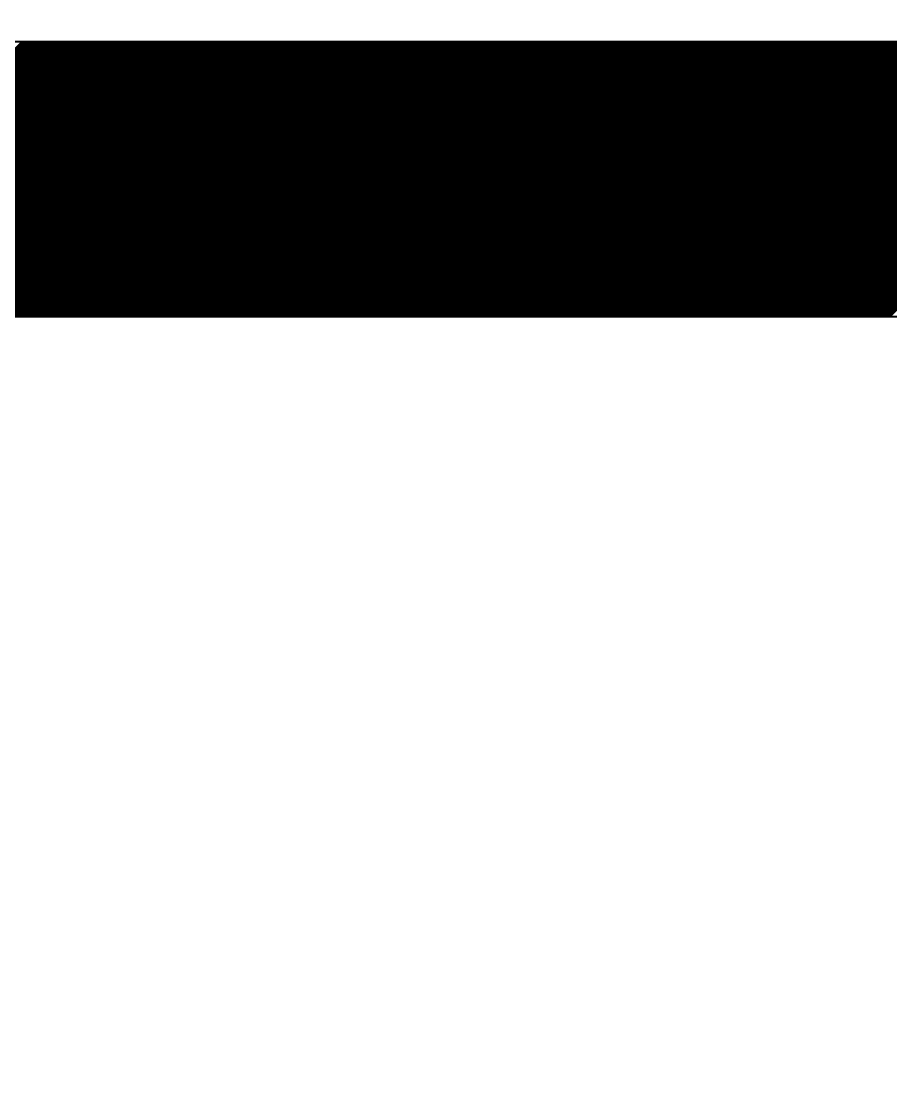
# Model space of a CAD drawing. Extents: x -1237597 to -1121401, y 701438 to 763997.
# Drawn here: x -1141448.2 to -1141337.6, y 726051.6 to 726187.4 of the extents above; entities that cross this region are included whole.
import ezdxf

# ---------------------------------------------------------------- set-up
doc = ezdxf.new("R2010")
doc.units = 0
doc.header["$LTSCALE"] = 300
doc.header["$MEASUREMENT"] = 0
doc.header["$PDMODE"] = 2
doc.layers.get('0').update_dxf_attribs({"linetype": 'CONTINUOUS'})
doc.layers.get('DEFPOINTS').update_dxf_attribs({"linetype": 'CONTINUOUS'})
doc.layers.add('3', color=3, linetype='CONTINUOUS')
doc.styles.get("Standard").update_dxf_attribs({"font": 'simsun.ttf', "height": 200})
doc.dimstyles.get("Standard").update_dxf_attribs({"dimtxt": 2.5, "dimasz": 2.5, "dimexe": 1.25, "dimexo": 0.625, "dimtad": 1, "dimdec": 0, "dimtxsty": 'STANDARD', "dimblk1": 'ARCHTICK', "dimblk2": 'ARCHTICK', "dimsah": 1, "dimcen": 2.5, "dimazin": 3, "dimtfac": 1, "dimtdec": 0, "dimtmove": 0, "dimatfit": 3, "dimtolj": 1, "dimtzin": 0})

# ---------------------------------------------------------------- blocks, each defined once
blk = doc.blocks.new('_ARCHTICK')
at = {"color": 0, "linetype": 'BYBLOCK', "const_width": 0.15}
blk.add_lwpolyline([(-0.5, -0.5), (0.5, 0.5)], dxfattribs=at)
blk = doc.blocks.new('*D4')
at = {"color": 0, "linetype": 'BYBLOCK'}
blk.add_line((-1096262.77, 749666.95), (-1092564.98, 756263.84), dxfattribs=at)
at = {"layer": 'DEFPOINTS', "color": 0, "linetype": 'BYBLOCK'}
for p in [(-1092564.98, 756263.84), (-1101386.77, 740525.68)]:
    blk.add_point(p, dxfattribs=at)
at = {"color": 0, "linetype": 'BYBLOCK', "xscale": 2.5, "yscale": 2.5, "zscale": 2.5, "rotation": 60.72785730444207}
blk.add_blockref('_ARCHTICK', (-1092564.98, 756263.84), dxfattribs=at)
at = {"color": 0, "linetype": 'BYBLOCK', "insert": (-1096499.68, 749244.3), "char_height": 200, "attachment_point": 5, "rotation": 60.7279}
blk.add_mtext('\\A1;R18,042', dxfattribs=at)

msp = doc.modelspace()

# ---------------------------------------------------------------- linework, layer by layer
at = {"layer": '3', "color": 3}
for p, q in [((-1144568.68, 726184.83), (-1141259.97, 726184.83)), ((-1141483.16, 726149.77), (-1141448.1, 726184.83)), ((-1141482.98, 726149.77), (-1141447.92, 726184.83)), ((-1141482.8, 726149.77), (-1141447.74, 726184.83)), ((-1141482.63, 726149.77), (-1141447.56, 726184.83)), ((-1141482.45, 726149.77), (-1141447.39, 726184.83)), ((-1141482.27, 726149.77), (-1141447.21, 726184.83)), ((-1141482.1, 726149.77), (-1141447.03, 726184.83)), ((-1141481.92, 726149.77), (-1141446.86, 726184.83)), ((-1141481.74, 726149.77), (-1141446.68, 726184.83)), ((-1141481.57, 726149.77), (-1141446.5, 726184.83)), ((-1141481.39, 726149.77), (-1141446.33, 726184.83)), ((-1141481.21, 726149.77), (-1141446.15, 726184.83)), ((-1141481.04, 726149.77), (-1141445.97, 726184.83)), ((-1141480.86, 726149.77), (-1141445.8, 726184.83)), ((-1141480.68, 726149.77), (-1141445.62, 726184.83)), ((-1141480.51, 726149.77), (-1141445.44, 726184.83)), ((-1141480.33, 726149.77), (-1141445.27, 726184.83)), ((-1141480.15, 726149.77), (-1141445.09, 726184.83)), ((-1141479.98, 726149.77), (-1141444.91, 726184.83)), ((-1141479.8, 726149.77), (-1141444.74, 726184.83)), ((-1141479.62, 726149.77), (-1141444.56, 726184.83)), ((-1141479.44, 726149.77), (-1141444.38, 726184.83)), ((-1141479.27, 726149.77), (-1141444.21, 726184.83)), ((-1141479.09, 726149.77), (-1141444.03, 726184.83)), ((-1141478.91, 726149.77), (-1141443.85, 726184.83)), ((-1141478.74, 726149.77), (-1141443.68, 726184.83)), ((-1141478.56, 726149.77), (-1141443.5, 726184.83)), ((-1141478.38, 726149.77), (-1141443.32, 726184.83)), ((-1141478.21, 726149.77), (-1141443.15, 726184.83)), ((-1141478.03, 726149.77), (-1141442.97, 726184.83)), ((-1141477.85, 726149.77), (-1141442.79, 726184.83)), ((-1141477.68, 726149.77), (-1141442.62, 726184.83)), ((-1141477.5, 726149.77), (-1141442.44, 726184.83)), ((-1141477.32, 726149.77), (-1141442.26, 726184.83)), ((-1141477.15, 726149.77), (-1141442.08, 726184.83)), ((-1141476.97, 726149.77), (-1141441.91, 726184.83)), ((-1141476.79, 726149.77), (-1141441.73, 726184.83)), ((-1141476.62, 726149.77), (-1141441.55, 726184.83)), ((-1141476.44, 726149.77), (-1141441.38, 726184.83)), ((-1141476.26, 726149.77), (-1141441.2, 726184.83)), ((-1141476.09, 726149.77), (-1141441.02, 726184.83)), ((-1141475.91, 726149.77), (-1141440.85, 726184.83)), ((-1141475.73, 726149.77), (-1141440.67, 726184.83)), ((-1141475.56, 726149.77), (-1141440.49, 726184.83)), ((-1141475.38, 726149.77), (-1141440.32, 726184.83)), ((-1141475.2, 726149.77), (-1141440.14, 726184.83)), ((-1141475.03, 726149.77), (-1141439.96, 726184.83)), ((-1141474.85, 726149.77), (-1141439.79, 726184.83)), ((-1141474.67, 726149.77), (-1141439.61, 726184.83)), ((-1141474.49, 726149.77), (-1141439.43, 726184.83)), ((-1141474.32, 726149.77), (-1141439.26, 726184.83)), ((-1141474.14, 726149.77), (-1141439.08, 726184.83)), ((-1141473.96, 726149.77), (-1141438.9, 726184.83)), ((-1141473.79, 726149.77), (-1141438.73, 726184.83)), ((-1141473.61, 726149.77), (-1141438.55, 726184.83)), ((-1141473.43, 726149.77), (-1141438.37, 726184.83)), ((-1141473.26, 726149.77), (-1141438.2, 726184.83)), ((-1141473.08, 726149.77), (-1141438.02, 726184.83)), ((-1141472.9, 726149.77), (-1141437.84, 726184.83)), ((-1141472.73, 726149.77), (-1141437.67, 726184.83)), ((-1141472.55, 726149.77), (-1141437.49, 726184.83)), ((-1141472.37, 726149.77), (-1141437.31, 726184.83)), ((-1141472.2, 726149.77), (-1141437.14, 726184.83)), ((-1141472.02, 726149.77), (-1141436.96, 726184.83)), ((-1141471.84, 726149.77), (-1141436.78, 726184.83)), ((-1141471.67, 726149.77), (-1141436.6, 726184.83)), ((-1141471.49, 726149.77), (-1141436.43, 726184.83)), ((-1141471.31, 726149.77), (-1141436.25, 726184.83)), ((-1141471.14, 726149.77), (-1141436.07, 726184.83)), ((-1141470.96, 726149.77), (-1141435.9, 726184.83)), ((-1141470.78, 726149.77), (-1141435.72, 726184.83)), ((-1141470.61, 726149.77), (-1141435.54, 726184.83)), ((-1141470.43, 726149.77), (-1141435.37, 726184.83)), ((-1141470.25, 726149.77), (-1141435.19, 726184.83)), ((-1141470.08, 726149.77), (-1141435.01, 726184.83)), ((-1141469.9, 726149.77), (-1141434.84, 726184.83)), ((-1141469.72, 726149.77), (-1141434.66, 726184.83)), ((-1141469.55, 726149.77), (-1141434.48, 726184.83)), ((-1141469.37, 726149.77), (-1141434.31, 726184.83)), ((-1141469.19, 726149.77), (-1141434.13, 726184.83)), ((-1141469.01, 726149.77), (-1141433.95, 726184.83)), ((-1141468.84, 726149.77), (-1141433.78, 726184.83)), ((-1141468.66, 726149.77), (-1141433.6, 726184.83)), ((-1141468.48, 726149.77), (-1141433.42, 726184.83)), ((-1141468.31, 726149.77), (-1141433.25, 726184.83)), ((-1141468.13, 726149.77), (-1141433.07, 726184.83)), ((-1141467.95, 726149.77), (-1141432.89, 726184.83)), ((-1141467.78, 726149.77), (-1141432.72, 726184.83)), ((-1141467.6, 726149.77), (-1141432.54, 726184.83)), ((-1141467.42, 726149.77), (-1141432.36, 726184.83)), ((-1141467.25, 726149.77), (-1141432.19, 726184.83)), ((-1141467.07, 726149.77), (-1141432.01, 726184.83)), ((-1141466.89, 726149.77), (-1141431.83, 726184.83)), ((-1141466.72, 726149.77), (-1141431.65, 726184.83)), ((-1141466.54, 726149.77), (-1141431.48, 726184.83)), ((-1141466.36, 726149.77), (-1141431.3, 726184.83)), ((-1141466.19, 726149.77), (-1141431.12, 726184.83)), ((-1141466.01, 726149.77), (-1141430.95, 726184.83)), ((-1141465.83, 726149.77), (-1141430.77, 726184.83)), ((-1141465.66, 726149.77), (-1141430.59, 726184.83)), ((-1141465.48, 726149.77), (-1141430.42, 726184.83)), ((-1141465.3, 726149.77), (-1141430.24, 726184.83)), ((-1141465.13, 726149.77), (-1141430.06, 726184.83)), ((-1141464.95, 726149.77), (-1141429.89, 726184.83)), ((-1141464.77, 726149.77), (-1141429.71, 726184.83)), ((-1141464.6, 726149.77), (-1141429.53, 726184.83)), ((-1141464.42, 726149.77), (-1141429.36, 726184.83)), ((-1141464.24, 726149.77), (-1141429.18, 726184.83)), ((-1141464.07, 726149.77), (-1141429, 726184.83)), ((-1141463.89, 726149.77), (-1141428.83, 726184.83)), ((-1141463.71, 726149.77), (-1141428.65, 726184.83)), ((-1141463.53, 726149.77), (-1141428.47, 726184.83)), ((-1141463.36, 726149.77), (-1141428.3, 726184.83)), ((-1141463.18, 726149.77), (-1141428.12, 726184.83)), ((-1141463, 726149.77), (-1141427.94, 726184.83)), ((-1141462.83, 726149.77), (-1141427.77, 726184.83)), ((-1141462.65, 726149.77), (-1141427.59, 726184.83)), ((-1141462.47, 726149.77), (-1141427.41, 726184.83)), ((-1141462.3, 726149.77), (-1141427.24, 726184.83)), ((-1141462.12, 726149.77), (-1141427.06, 726184.83)), ((-1141461.94, 726149.77), (-1141426.88, 726184.83)), ((-1141461.77, 726149.77), (-1141426.71, 726184.83)), ((-1141461.59, 726149.77), (-1141426.53, 726184.83)), ((-1141461.41, 726149.77), (-1141426.35, 726184.83)), ((-1141461.24, 726149.77), (-1141426.17, 726184.83)), ((-1141461.06, 726149.77), (-1141426, 726184.83)), ((-1141460.88, 726149.77), (-1141425.82, 726184.83)), ((-1141460.71, 726149.77), (-1141425.64, 726184.83)), ((-1141460.53, 726149.77), (-1141425.47, 726184.83)), ((-1141460.35, 726149.77), (-1141425.29, 726184.83)), ((-1141460.18, 726149.77), (-1141425.11, 726184.83)), ((-1141460, 726149.77), (-1141424.94, 726184.83)), ((-1141459.82, 726149.77), (-1141424.76, 726184.83)), ((-1141459.65, 726149.77), (-1141424.58, 726184.83)), ((-1141459.47, 726149.77), (-1141424.41, 726184.83)), ((-1141459.29, 726149.77), (-1141424.23, 726184.83)), ((-1141459.12, 726149.77), (-1141424.05, 726184.83)), ((-1141458.94, 726149.77), (-1141423.88, 726184.83)), ((-1141458.76, 726149.77), (-1141423.7, 726184.83)), ((-1141458.59, 726149.77), (-1141423.52, 726184.83)), ((-1141458.41, 726149.77), (-1141423.35, 726184.83)), ((-1141458.23, 726149.77), (-1141423.17, 726184.83)), ((-1141458.05, 726149.77), (-1141422.99, 726184.83)), ((-1141457.88, 726149.77), (-1141422.82, 726184.83)), ((-1141457.7, 726149.77), (-1141422.64, 726184.83)), ((-1141457.52, 726149.77), (-1141422.46, 726184.83)), ((-1141457.35, 726149.77), (-1141422.29, 726184.83)), ((-1141457.17, 726149.77), (-1141422.11, 726184.83)), ((-1141456.99, 726149.77), (-1141421.93, 726184.83)), ((-1141456.82, 726149.77), (-1141421.76, 726184.83)), ((-1141456.64, 726149.77), (-1141421.58, 726184.83)), ((-1141456.46, 726149.77), (-1141421.4, 726184.83)), ((-1141456.29, 726149.77), (-1141421.23, 726184.83)), ((-1141456.11, 726149.77), (-1141421.05, 726184.83)), ((-1141455.93, 726149.77), (-1141420.87, 726184.83)), ((-1141455.76, 726149.77), (-1141420.69, 726184.83)), ((-1141455.58, 726149.77), (-1141420.52, 726184.83)), ((-1141455.4, 726149.77), (-1141420.34, 726184.83)), ((-1141455.23, 726149.77), (-1141420.16, 726184.83)), ((-1141455.05, 726149.77), (-1141419.99, 726184.83)), ((-1141454.87, 726149.77), (-1141419.81, 726184.83)), ((-1141454.7, 726149.77), (-1141419.63, 726184.83)), ((-1141454.52, 726149.77), (-1141419.46, 726184.83)), ((-1141454.34, 726149.77), (-1141419.28, 726184.83)), ((-1141454.17, 726149.77), (-1141419.1, 726184.83)), ((-1141453.99, 726149.77), (-1141418.93, 726184.83)), ((-1141453.81, 726149.77), (-1141418.75, 726184.83)), ((-1141453.64, 726149.77), (-1141418.57, 726184.83)), ((-1141453.46, 726149.77), (-1141418.4, 726184.83)), ((-1141453.28, 726149.77), (-1141418.22, 726184.83)), ((-1141453.1, 726149.77), (-1141418.04, 726184.83)), ((-1141452.93, 726149.77), (-1141417.87, 726184.83)), ((-1141452.75, 726149.77), (-1141417.69, 726184.83)), ((-1141452.57, 726149.77), (-1141417.51, 726184.83)), ((-1141452.4, 726149.77), (-1141417.34, 726184.83)), ((-1141452.22, 726149.77), (-1141417.16, 726184.83)), ((-1141452.04, 726149.77), (-1141416.98, 726184.83)), ((-1141451.87, 726149.77), (-1141416.81, 726184.83)), ((-1141451.69, 726149.77), (-1141416.63, 726184.83)), ((-1141451.51, 726149.77), (-1141416.45, 726184.83)), ((-1141451.34, 726149.77), (-1141416.28, 726184.83)), ((-1141451.16, 726149.77), (-1141416.1, 726184.83)), ((-1141450.98, 726149.77), (-1141415.92, 726184.83)), ((-1141450.81, 726149.77), (-1141415.75, 726184.83)), ((-1141450.63, 726149.77), (-1141415.57, 726184.83)), ((-1141450.45, 726149.77), (-1141415.39, 726184.83)), ((-1141450.28, 726149.77), (-1141415.21, 726184.83)), ((-1141450.1, 726149.77), (-1141415.04, 726184.83)), ((-1141449.92, 726149.77), (-1141414.86, 726184.83)), ((-1141449.75, 726149.77), (-1141414.68, 726184.83)), ((-1141449.57, 726149.77), (-1141414.51, 726184.83)), ((-1141449.39, 726149.77), (-1141414.33, 726184.83)), ((-1141449.22, 726149.77), (-1141414.15, 726184.83)), ((-1141449.04, 726149.77), (-1141413.98, 726184.83)), ((-1141448.86, 726149.77), (-1141413.8, 726184.83)), ((-1141448.69, 726149.77), (-1141413.62, 726184.83)), ((-1141448.51, 726149.77), (-1141413.45, 726184.83)), ((-1141448.33, 726149.77), (-1141413.27, 726184.83)), ((-1141448.16, 726149.77), (-1141413.09, 726184.83)), ((-1141447.98, 726149.77), (-1141412.92, 726184.83)), ((-1141447.8, 726149.77), (-1141412.74, 726184.83)), ((-1141447.62, 726149.77), (-1141412.56, 726184.83)), ((-1141447.45, 726149.77), (-1141412.39, 726184.83)), ((-1141447.27, 726149.77), (-1141412.21, 726184.83)), ((-1141447.09, 726149.77), (-1141412.03, 726184.83)), ((-1141446.92, 726149.77), (-1141411.86, 726184.83)), ((-1141446.74, 726149.77), (-1141411.68, 726184.83)), ((-1141446.56, 726149.77), (-1141411.5, 726184.83)), ((-1141446.39, 726149.77), (-1141411.33, 726184.83)), ((-1141446.21, 726149.77), (-1141411.15, 726184.83)), ((-1141446.03, 726149.77), (-1141410.97, 726184.83)), ((-1141445.86, 726149.77), (-1141410.8, 726184.83)), ((-1141445.68, 726149.77), (-1141410.62, 726184.83)), ((-1141445.5, 726149.77), (-1141410.44, 726184.83)), ((-1141445.33, 726149.77), (-1141410.27, 726184.83)), ((-1141445.15, 726149.77), (-1141410.09, 726184.83)), ((-1141444.97, 726149.77), (-1141409.91, 726184.83)), ((-1141444.8, 726149.77), (-1141409.73, 726184.83)), ((-1141444.62, 726149.77), (-1141409.56, 726184.83)), ((-1141444.44, 726149.77), (-1141409.38, 726184.83)), ((-1141444.27, 726149.77), (-1141409.2, 726184.83)), ((-1141444.09, 726149.77), (-1141409.03, 726184.83)), ((-1141443.91, 726149.77), (-1141408.85, 726184.83)), ((-1141443.74, 726149.77), (-1141408.67, 726184.83)), ((-1141443.56, 726149.77), (-1141408.5, 726184.83)), ((-1141443.38, 726149.77), (-1141408.32, 726184.83)), ((-1141443.21, 726149.77), (-1141408.14, 726184.83)), ((-1141443.03, 726149.77), (-1141407.97, 726184.83)), ((-1141442.85, 726149.77), (-1141407.79, 726184.83)), ((-1141442.68, 726149.77), (-1141407.61, 726184.83)), ((-1141442.5, 726149.77), (-1141407.44, 726184.83)), ((-1141442.32, 726149.77), (-1141407.26, 726184.83)), ((-1141442.14, 726149.77), (-1141407.08, 726184.83)), ((-1141441.97, 726149.77), (-1141406.91, 726184.83)), ((-1141441.79, 726149.77), (-1141406.73, 726184.83)), ((-1141441.61, 726149.77), (-1141406.55, 726184.83)), ((-1141441.44, 726149.77), (-1141406.38, 726184.83)), ((-1141441.26, 726149.77), (-1141406.2, 726184.83)), ((-1141441.08, 726149.77), (-1141406.02, 726184.83)), ((-1141440.91, 726149.77), (-1141405.85, 726184.83)), ((-1141440.73, 726149.77), (-1141405.67, 726184.83)), ((-1141440.55, 726149.77), (-1141405.49, 726184.83)), ((-1141440.38, 726149.77), (-1141405.32, 726184.83)), ((-1141440.2, 726149.77), (-1141405.14, 726184.83)), ((-1141440.02, 726149.77), (-1141404.96, 726184.83)), ((-1141439.85, 726149.77), (-1141404.78, 726184.83)), ((-1141439.67, 726149.77), (-1141404.61, 726184.83)), ((-1141439.49, 726149.77), (-1141404.43, 726184.83)), ((-1141439.32, 726149.77), (-1141404.25, 726184.83)), ((-1141439.14, 726149.77), (-1141404.08, 726184.83)), ((-1141438.96, 726149.77), (-1141403.9, 726184.83)), ((-1141438.79, 726149.77), (-1141403.72, 726184.83)), ((-1141438.61, 726149.77), (-1141403.55, 726184.83)), ((-1141438.43, 726149.77), (-1141403.37, 726184.83)), ((-1141438.26, 726149.77), (-1141403.19, 726184.83)), ((-1141438.08, 726149.77), (-1141403.02, 726184.83)), ((-1141437.9, 726149.77), (-1141402.84, 726184.83)), ((-1141437.73, 726149.77), (-1141402.66, 726184.83)), ((-1141437.55, 726149.77), (-1141402.49, 726184.83)), ((-1141437.37, 726149.77), (-1141402.31, 726184.83)), ((-1141437.2, 726149.77), (-1141402.13, 726184.83)), ((-1141437.02, 726149.77), (-1141401.96, 726184.83)), ((-1141436.84, 726149.77), (-1141401.78, 726184.83)), ((-1141436.66, 726149.77), (-1141401.6, 726184.83)), ((-1141436.49, 726149.77), (-1141401.43, 726184.83)), ((-1141436.31, 726149.77), (-1141401.25, 726184.83)), ((-1141436.13, 726149.77), (-1141401.07, 726184.83)), ((-1141435.96, 726149.77), (-1141400.9, 726184.83)), ((-1141435.78, 726149.77), (-1141400.72, 726184.83)), ((-1141435.6, 726149.77), (-1141400.54, 726184.83)), ((-1141435.43, 726149.77), (-1141400.37, 726184.83)), ((-1141435.25, 726149.77), (-1141400.19, 726184.83)), ((-1141435.07, 726149.77), (-1141400.01, 726184.83)), ((-1141434.9, 726149.77), (-1141399.84, 726184.83)), ((-1141434.72, 726149.77), (-1141399.66, 726184.83)), ((-1141434.54, 726149.77), (-1141399.48, 726184.83)), ((-1141434.37, 726149.77), (-1141399.3, 726184.83)), ((-1141434.19, 726149.77), (-1141399.13, 726184.83)), ((-1141434.01, 726149.77), (-1141398.95, 726184.83)), ((-1141433.84, 726149.77), (-1141398.77, 726184.83)), ((-1141433.66, 726149.77), (-1141398.6, 726184.83)), ((-1141433.48, 726149.77), (-1141398.42, 726184.83)), ((-1141433.31, 726149.77), (-1141398.24, 726184.83)), ((-1141433.13, 726149.77), (-1141398.07, 726184.83)), ((-1141432.95, 726149.77), (-1141397.89, 726184.83)), ((-1141432.78, 726149.77), (-1141397.71, 726184.83)), ((-1141432.6, 726149.77), (-1141397.54, 726184.83)), ((-1141432.42, 726149.77), (-1141397.36, 726184.83)), ((-1141432.25, 726149.77), (-1141397.18, 726184.83)), ((-1141432.07, 726149.77), (-1141397.01, 726184.83)), ((-1141431.89, 726149.77), (-1141396.83, 726184.83)), ((-1141431.72, 726149.77), (-1141396.65, 726184.83)), ((-1141431.54, 726149.77), (-1141396.48, 726184.83)), ((-1141431.36, 726149.77), (-1141396.3, 726184.83)), ((-1141431.18, 726149.77), (-1141396.12, 726184.83)), ((-1141431.01, 726149.77), (-1141395.95, 726184.83)), ((-1141430.83, 726149.77), (-1141395.77, 726184.83)), ((-1141430.65, 726149.77), (-1141395.59, 726184.83)), ((-1141430.48, 726149.77), (-1141395.42, 726184.83)), ((-1141430.3, 726149.77), (-1141395.24, 726184.83)), ((-1141430.12, 726149.77), (-1141395.06, 726184.83)), ((-1141429.95, 726149.77), (-1141394.89, 726184.83)), ((-1141429.77, 726149.77), (-1141394.71, 726184.83)), ((-1141429.59, 726149.77), (-1141394.53, 726184.83)), ((-1141429.42, 726149.77), (-1141394.36, 726184.83)), ((-1141429.24, 726149.77), (-1141394.18, 726184.83)), ((-1141429.06, 726149.77), (-1141394, 726184.83)), ((-1141428.89, 726149.77), (-1141393.82, 726184.83)), ((-1141428.71, 726149.77), (-1141393.65, 726184.83)), ((-1141428.53, 726149.77), (-1141393.47, 726184.83)), ((-1141428.36, 726149.77), (-1141393.29, 726184.83)), ((-1141428.18, 726149.77), (-1141393.12, 726184.83)), ((-1141428, 726149.77), (-1141392.94, 726184.83)), ((-1141427.83, 726149.77), (-1141392.76, 726184.83)), ((-1141427.65, 726149.77), (-1141392.59, 726184.83)), ((-1141427.47, 726149.77), (-1141392.41, 726184.83)), ((-1141427.3, 726149.77), (-1141392.23, 726184.83)), ((-1141427.12, 726149.77), (-1141392.06, 726184.83)), ((-1141426.94, 726149.77), (-1141391.88, 726184.83)), ((-1141426.77, 726149.77), (-1141391.7, 726184.83)), ((-1141426.59, 726149.77), (-1141391.53, 726184.83)), ((-1141426.41, 726149.77), (-1141391.35, 726184.83)), ((-1141426.23, 726149.77), (-1141391.17, 726184.83)), ((-1141426.06, 726149.77), (-1141391, 726184.83)), ((-1141425.88, 726149.77), (-1141390.82, 726184.83)), ((-1141425.7, 726149.77), (-1141390.64, 726184.83)), ((-1141425.53, 726149.77), (-1141390.47, 726184.83)), ((-1141425.35, 726149.77), (-1141390.29, 726184.83)), ((-1141425.17, 726149.77), (-1141390.11, 726184.83)), ((-1141425, 726149.77), (-1141389.94, 726184.83)), ((-1141424.82, 726149.77), (-1141389.76, 726184.83)), ((-1141424.64, 726149.77), (-1141389.58, 726184.83)), ((-1141424.47, 726149.77), (-1141389.41, 726184.83)), ((-1141424.29, 726149.77), (-1141389.23, 726184.83)), ((-1141424.11, 726149.77), (-1141389.05, 726184.83)), ((-1141423.94, 726149.77), (-1141388.88, 726184.83)), ((-1141423.76, 726149.77), (-1141388.7, 726184.83)), ((-1141423.58, 726149.77), (-1141388.52, 726184.83)), ((-1141423.41, 726149.77), (-1141388.34, 726184.83)), ((-1141423.23, 726149.77), (-1141388.17, 726184.83)), ((-1141423.05, 726149.77), (-1141387.99, 726184.83)), ((-1141422.88, 726149.77), (-1141387.81, 726184.83)), ((-1141422.7, 726149.77), (-1141387.64, 726184.83)), ((-1141422.52, 726149.77), (-1141387.46, 726184.83)), ((-1141422.35, 726149.77), (-1141387.28, 726184.83)), ((-1141422.17, 726149.77), (-1141387.11, 726184.83)), ((-1141421.99, 726149.77), (-1141386.93, 726184.83)), ((-1141421.82, 726149.77), (-1141386.75, 726184.83)), ((-1141421.64, 726149.77), (-1141386.58, 726184.83)), ((-1141421.46, 726149.77), (-1141386.4, 726184.83)), ((-1141421.29, 726149.77), (-1141386.22, 726184.83)), ((-1141421.11, 726149.77), (-1141386.05, 726184.83)), ((-1141420.93, 726149.77), (-1141385.87, 726184.83)), ((-1141420.75, 726149.77), (-1141385.69, 726184.83)), ((-1141420.58, 726149.77), (-1141385.52, 726184.83)), ((-1141420.4, 726149.77), (-1141385.34, 726184.83)), ((-1141420.22, 726149.77), (-1141385.16, 726184.83)), ((-1141420.05, 726149.77), (-1141384.99, 726184.83)), ((-1141419.87, 726149.77), (-1141384.81, 726184.83)), ((-1141419.69, 726149.77), (-1141384.63, 726184.83)), ((-1141419.52, 726149.77), (-1141384.46, 726184.83)), ((-1141419.34, 726149.77), (-1141384.28, 726184.83)), ((-1141419.16, 726149.77), (-1141384.1, 726184.83)), ((-1141418.99, 726149.77), (-1141383.93, 726184.83)), ((-1141418.81, 726149.77), (-1141383.75, 726184.83)), ((-1141418.63, 726149.77), (-1141383.57, 726184.83)), ((-1141418.46, 726149.77), (-1141383.39, 726184.83)), ((-1141418.28, 726149.77), (-1141383.22, 726184.83)), ((-1141418.1, 726149.77), (-1141383.04, 726184.83)), ((-1141417.93, 726149.77), (-1141382.86, 726184.83)), ((-1141417.75, 726149.77), (-1141382.69, 726184.83)), ((-1141417.57, 726149.77), (-1141382.51, 726184.83)), ((-1141417.4, 726149.77), (-1141382.33, 726184.83)), ((-1141417.22, 726149.77), (-1141382.16, 726184.83)), ((-1141417.04, 726149.77), (-1141381.98, 726184.83)), ((-1141416.87, 726149.77), (-1141381.8, 726184.83)), ((-1141416.69, 726149.77), (-1141381.63, 726184.83)), ((-1141416.51, 726149.77), (-1141381.45, 726184.83)), ((-1141416.34, 726149.77), (-1141381.27, 726184.83)), ((-1141416.16, 726149.77), (-1141381.1, 726184.83)), ((-1141415.98, 726149.77), (-1141380.92, 726184.83)), ((-1141415.81, 726149.77), (-1141380.74, 726184.83)), ((-1141415.63, 726149.77), (-1141380.57, 726184.83)), ((-1141415.45, 726149.77), (-1141380.39, 726184.83)), ((-1141415.27, 726149.77), (-1141380.21, 726184.83)), ((-1141415.1, 726149.77), (-1141380.04, 726184.83)), ((-1141414.92, 726149.77), (-1141379.86, 726184.83)), ((-1141414.74, 726149.77), (-1141379.68, 726184.83)), ((-1141414.57, 726149.77), (-1141379.51, 726184.83)), ((-1141414.39, 726149.77), (-1141379.33, 726184.83)), ((-1141414.21, 726149.77), (-1141379.15, 726184.83)), ((-1141414.04, 726149.77), (-1141378.98, 726184.83)), ((-1141413.86, 726149.77), (-1141378.8, 726184.83)), ((-1141413.68, 726149.77), (-1141378.62, 726184.83)), ((-1141413.51, 726149.77), (-1141378.45, 726184.83)), ((-1141413.33, 726149.77), (-1141378.27, 726184.83)), ((-1141413.15, 726149.77), (-1141378.09, 726184.83)), ((-1141412.98, 726149.77), (-1141377.91, 726184.83)), ((-1141412.8, 726149.77), (-1141377.74, 726184.83)), ((-1141412.62, 726149.77), (-1141377.56, 726184.83)), ((-1141412.45, 726149.77), (-1141377.38, 726184.83)), ((-1141412.27, 726149.77), (-1141377.21, 726184.83)), ((-1141412.09, 726149.77), (-1141377.03, 726184.83)), ((-1141411.92, 726149.77), (-1141376.85, 726184.83)), ((-1141411.74, 726149.77), (-1141376.68, 726184.83)), ((-1141411.56, 726149.77), (-1141376.5, 726184.83)), ((-1141411.39, 726149.77), (-1141376.32, 726184.83)), ((-1141411.21, 726149.77), (-1141376.15, 726184.83)), ((-1141411.03, 726149.77), (-1141375.97, 726184.83)), ((-1141410.86, 726149.77), (-1141375.79, 726184.83)), ((-1141410.68, 726149.77), (-1141375.62, 726184.83)), ((-1141410.5, 726149.77), (-1141375.44, 726184.83)), ((-1141410.33, 726149.77), (-1141375.26, 726184.83)), ((-1141410.15, 726149.77), (-1141375.09, 726184.83)), ((-1141409.97, 726149.77), (-1141374.91, 726184.83)), ((-1141409.79, 726149.77), (-1141374.73, 726184.83)), ((-1141409.62, 726149.77), (-1141374.56, 726184.83)), ((-1141409.44, 726149.77), (-1141374.38, 726184.83)), ((-1141409.26, 726149.77), (-1141374.2, 726184.83)), ((-1141409.09, 726149.77), (-1141374.03, 726184.83)), ((-1141408.91, 726149.77), (-1141373.85, 726184.83)), ((-1141408.73, 726149.77), (-1141373.67, 726184.83)), ((-1141408.56, 726149.77), (-1141373.5, 726184.83)), ((-1141408.38, 726149.77), (-1141373.32, 726184.83)), ((-1141408.2, 726149.77), (-1141373.14, 726184.83)), ((-1141408.03, 726149.77), (-1141372.97, 726184.83)), ((-1141407.85, 726149.77), (-1141372.79, 726184.83)), ((-1141407.67, 726149.77), (-1141372.61, 726184.83)), ((-1141407.5, 726149.77), (-1141372.43, 726184.83)), ((-1141407.32, 726149.77), (-1141372.26, 726184.83)), ((-1141407.14, 726149.77), (-1141372.08, 726184.83)), ((-1141406.97, 726149.77), (-1141371.9, 726184.83)), ((-1141406.79, 726149.77), (-1141371.73, 726184.83)), ((-1141406.61, 726149.77), (-1141371.55, 726184.83)), ((-1141406.44, 726149.77), (-1141371.37, 726184.83)), ((-1141406.26, 726149.77), (-1141371.2, 726184.83)), ((-1141406.08, 726149.77), (-1141371.02, 726184.83)), ((-1141405.91, 726149.77), (-1141370.84, 726184.83)), ((-1141405.73, 726149.77), (-1141370.67, 726184.83)), ((-1141405.55, 726149.77), (-1141370.49, 726184.83)), ((-1141405.38, 726149.77), (-1141370.31, 726184.83)), ((-1141405.2, 726149.77), (-1141370.14, 726184.83)), ((-1141405.02, 726149.77), (-1141369.96, 726184.83)), ((-1141404.84, 726149.77), (-1141369.78, 726184.83)), ((-1141404.67, 726149.77), (-1141369.61, 726184.83)), ((-1141404.49, 726149.77), (-1141369.43, 726184.83)), ((-1141404.31, 726149.77), (-1141369.25, 726184.83)), ((-1141404.14, 726149.77), (-1141369.08, 726184.83)), ((-1141403.96, 726149.77), (-1141368.9, 726184.83)), ((-1141403.78, 726149.77), (-1141368.72, 726184.83)), ((-1141403.61, 726149.77), (-1141368.55, 726184.83)), ((-1141403.43, 726149.77), (-1141368.37, 726184.83)), ((-1141403.25, 726149.77), (-1141368.19, 726184.83)), ((-1141403.08, 726149.77), (-1141368.02, 726184.83)), ((-1141402.9, 726149.77), (-1141367.84, 726184.83)), ((-1141402.72, 726149.77), (-1141367.66, 726184.83)), ((-1141402.55, 726149.77), (-1141367.49, 726184.83)), ((-1141402.37, 726149.77), (-1141367.31, 726184.83)), ((-1141402.19, 726149.77), (-1141367.13, 726184.83)), ((-1141402.02, 726149.77), (-1141366.95, 726184.83)), ((-1141401.84, 726149.77), (-1141366.78, 726184.83)), ((-1141401.66, 726149.77), (-1141366.6, 726184.83)), ((-1141401.49, 726149.77), (-1141366.42, 726184.83)), ((-1141401.31, 726149.77), (-1141366.25, 726184.83)), ((-1141401.13, 726149.77), (-1141366.07, 726184.83)), ((-1141400.96, 726149.77), (-1141365.89, 726184.83)), ((-1141400.78, 726149.77), (-1141365.72, 726184.83)), ((-1141400.6, 726149.77), (-1141365.54, 726184.83)), ((-1141400.43, 726149.77), (-1141365.36, 726184.83)), ((-1141400.25, 726149.77), (-1141365.19, 726184.83)), ((-1141400.07, 726149.77), (-1141365.01, 726184.83)), ((-1141399.9, 726149.77), (-1141364.83, 726184.83)), ((-1141399.72, 726149.77), (-1141364.66, 726184.83)), ((-1141399.54, 726149.77), (-1141364.48, 726184.83)), ((-1141399.36, 726149.77), (-1141364.3, 726184.83)), ((-1141399.19, 726149.77), (-1141364.13, 726184.83)), ((-1141399.01, 726149.77), (-1141363.95, 726184.83)), ((-1141398.83, 726149.77), (-1141363.77, 726184.83)), ((-1141398.66, 726149.77), (-1141363.6, 726184.83)), ((-1141398.48, 726149.77), (-1141363.42, 726184.83)), ((-1141398.3, 726149.77), (-1141363.24, 726184.83)), ((-1141398.13, 726149.77), (-1141363.07, 726184.83)), ((-1141397.95, 726149.77), (-1141362.89, 726184.83)), ((-1141397.77, 726149.77), (-1141362.71, 726184.83)), ((-1141397.6, 726149.77), (-1141362.54, 726184.83)), ((-1141397.42, 726149.77), (-1141362.36, 726184.83)), ((-1141397.24, 726149.77), (-1141362.18, 726184.83)), ((-1141397.07, 726149.77), (-1141362, 726184.83)), ((-1141396.89, 726149.77), (-1141361.83, 726184.83)), ((-1141396.71, 726149.77), (-1141361.65, 726184.83)), ((-1141396.54, 726149.77), (-1141361.47, 726184.83)), ((-1141396.36, 726149.77), (-1141361.3, 726184.83)), ((-1141396.18, 726149.77), (-1141361.12, 726184.83)), ((-1141396.01, 726149.77), (-1141360.94, 726184.83)), ((-1141395.83, 726149.77), (-1141360.77, 726184.83)), ((-1141395.65, 726149.77), (-1141360.59, 726184.83)), ((-1141395.48, 726149.77), (-1141360.41, 726184.83)), ((-1141395.3, 726149.77), (-1141360.24, 726184.83)), ((-1141395.12, 726149.77), (-1141360.06, 726184.83)), ((-1141394.95, 726149.77), (-1141359.88, 726184.83)), ((-1141394.77, 726149.77), (-1141359.71, 726184.83)), ((-1141394.59, 726149.77), (-1141359.53, 726184.83)), ((-1141394.42, 726149.77), (-1141359.35, 726184.83)), ((-1141394.24, 726149.77), (-1141359.18, 726184.83)), ((-1141394.06, 726149.77), (-1141359, 726184.83)), ((-1141393.88, 726149.77), (-1141358.82, 726184.83)), ((-1141393.71, 726149.77), (-1141358.65, 726184.83)), ((-1141393.53, 726149.77), (-1141358.47, 726184.83)), ((-1141393.35, 726149.77), (-1141358.29, 726184.83)), ((-1141393.18, 726149.77), (-1141358.12, 726184.83)), ((-1141393, 726149.77), (-1141357.94, 726184.83)), ((-1141392.82, 726149.77), (-1141357.76, 726184.83)), ((-1141392.65, 726149.77), (-1141357.59, 726184.83)), ((-1141392.47, 726149.77), (-1141357.41, 726184.83)), ((-1141392.29, 726149.77), (-1141357.23, 726184.83)), ((-1141392.12, 726149.77), (-1141357.06, 726184.83)), ((-1141391.94, 726149.77), (-1141356.88, 726184.83)), ((-1141391.76, 726149.77), (-1141356.7, 726184.83)), ((-1141391.59, 726149.77), (-1141356.52, 726184.83)), ((-1141391.41, 726149.77), (-1141356.35, 726184.83)), ((-1141391.23, 726149.77), (-1141356.17, 726184.83)), ((-1141391.06, 726149.77), (-1141355.99, 726184.83)), ((-1141390.88, 726149.77), (-1141355.82, 726184.83)), ((-1141390.7, 726149.77), (-1141355.64, 726184.83)), ((-1141390.53, 726149.77), (-1141355.46, 726184.83)), ((-1141390.35, 726149.77), (-1141355.29, 726184.83)), ((-1141390.17, 726149.77), (-1141355.11, 726184.83)), ((-1141390, 726149.77), (-1141354.93, 726184.83)), ((-1141389.82, 726149.77), (-1141354.76, 726184.83)), ((-1141389.64, 726149.77), (-1141354.58, 726184.83)), ((-1141389.47, 726149.77), (-1141354.4, 726184.83)), ((-1141389.29, 726149.77), (-1141354.23, 726184.83)), ((-1141389.11, 726149.77), (-1141354.05, 726184.83)), ((-1141388.94, 726149.77), (-1141353.87, 726184.83)), ((-1141388.76, 726149.77), (-1141353.7, 726184.83)), ((-1141388.58, 726149.77), (-1141353.52, 726184.83)), ((-1141388.4, 726149.77), (-1141353.34, 726184.83)), ((-1141388.23, 726149.77), (-1141353.17, 726184.83)), ((-1141388.05, 726149.77), (-1141352.99, 726184.83)), ((-1141387.87, 726149.77), (-1141352.81, 726184.83)), ((-1141387.7, 726149.77), (-1141352.64, 726184.83)), ((-1141387.52, 726149.77), (-1141352.46, 726184.83)), ((-1141387.34, 726149.77), (-1141352.28, 726184.83)), ((-1141387.17, 726149.77), (-1141352.11, 726184.83)), ((-1141386.99, 726149.77), (-1141351.93, 726184.83)), ((-1141386.81, 726149.77), (-1141351.75, 726184.83)), ((-1141386.64, 726149.77), (-1141351.58, 726184.83)), ((-1141386.46, 726149.77), (-1141351.4, 726184.83)), ((-1141386.28, 726149.77), (-1141351.22, 726184.83)), ((-1141386.11, 726149.77), (-1141351.04, 726184.83)), ((-1141385.93, 726149.77), (-1141350.87, 726184.83)), ((-1141385.75, 726149.77), (-1141350.69, 726184.83)), ((-1141385.58, 726149.77), (-1141350.51, 726184.83)), ((-1141385.4, 726149.77), (-1141350.34, 726184.83)), ((-1141385.22, 726149.77), (-1141350.16, 726184.83)), ((-1141385.05, 726149.77), (-1141349.98, 726184.83)), ((-1141384.87, 726149.77), (-1141349.81, 726184.83)), ((-1141384.69, 726149.77), (-1141349.63, 726184.83)), ((-1141384.52, 726149.77), (-1141349.45, 726184.83)), ((-1141384.34, 726149.77), (-1141349.28, 726184.83)), ((-1141384.16, 726149.77), (-1141349.1, 726184.83)), ((-1141383.99, 726149.77), (-1141348.92, 726184.83)), ((-1141383.81, 726149.77), (-1141348.75, 726184.83)), ((-1141383.63, 726149.77), (-1141348.57, 726184.83)), ((-1141383.45, 726149.77), (-1141348.39, 726184.83)), ((-1141383.28, 726149.77), (-1141348.22, 726184.83)), ((-1141383.1, 726149.77), (-1141348.04, 726184.83)), ((-1141382.92, 726149.77), (-1141347.86, 726184.83)), ((-1141382.75, 726149.77), (-1141347.69, 726184.83)), ((-1141382.57, 726149.77), (-1141347.51, 726184.83)), ((-1141382.39, 726149.77), (-1141347.33, 726184.83)), ((-1141382.22, 726149.77), (-1141347.16, 726184.83)), ((-1141382.04, 726149.77), (-1141346.98, 726184.83)), ((-1141381.86, 726149.77), (-1141346.8, 726184.83)), ((-1141381.69, 726149.77), (-1141346.63, 726184.83)), ((-1141381.51, 726149.77), (-1141346.45, 726184.83)), ((-1141381.33, 726149.77), (-1141346.27, 726184.83)), ((-1141381.16, 726149.77), (-1141346.1, 726184.83)), ((-1141380.98, 726149.77), (-1141345.92, 726184.83)), ((-1141380.8, 726149.77), (-1141345.74, 726184.83)), ((-1141380.63, 726149.77), (-1141345.56, 726184.83)), ((-1141380.45, 726149.77), (-1141345.39, 726184.83)), ((-1141380.27, 726149.77), (-1141345.21, 726184.83)), ((-1141380.1, 726149.77), (-1141345.03, 726184.83)), ((-1141379.92, 726149.77), (-1141344.86, 726184.83)), ((-1141379.74, 726149.77), (-1141344.68, 726184.83)), ((-1141379.57, 726149.77), (-1141344.5, 726184.83)), ((-1141379.39, 726149.77), (-1141344.33, 726184.83)), ((-1141379.21, 726149.77), (-1141344.15, 726184.83)), ((-1141379.04, 726149.77), (-1141343.97, 726184.83)), ((-1141378.86, 726149.77), (-1141343.8, 726184.83)), ((-1141378.68, 726149.77), (-1141343.62, 726184.83)), ((-1141378.51, 726149.77), (-1141343.44, 726184.83)), ((-1141378.33, 726149.77), (-1141343.27, 726184.83)), ((-1141378.15, 726149.77), (-1141343.09, 726184.83)), ((-1141377.97, 726149.77), (-1141342.91, 726184.83)), ((-1141377.8, 726149.77), (-1141342.74, 726184.83)), ((-1141377.62, 726149.77), (-1141342.56, 726184.83)), ((-1141377.44, 726149.77), (-1141342.38, 726184.83)), ((-1141377.27, 726149.77), (-1141342.21, 726184.83)), ((-1141377.09, 726149.77), (-1141342.03, 726184.83)), ((-1141376.91, 726149.77), (-1141341.85, 726184.83)), ((-1141376.74, 726149.77), (-1141341.68, 726184.83)), ((-1141376.56, 726149.77), (-1141341.5, 726184.83)), ((-1141376.38, 726149.77), (-1141341.32, 726184.83)), ((-1141376.21, 726149.77), (-1141341.15, 726184.83)), ((-1141376.03, 726149.77), (-1141340.97, 726184.83)), ((-1141375.85, 726149.77), (-1141340.79, 726184.83)), ((-1141375.68, 726149.77), (-1141340.61, 726184.83)), ((-1141375.5, 726149.77), (-1141340.44, 726184.83)), ((-1141375.32, 726149.77), (-1141340.26, 726184.83)), ((-1141375.15, 726149.77), (-1141340.08, 726184.83)), ((-1141374.97, 726149.77), (-1141339.91, 726184.83)), ((-1141374.79, 726149.77), (-1141339.73, 726184.83)), ((-1141374.62, 726149.77), (-1141339.55, 726184.83)), ((-1141374.44, 726149.77), (-1141339.38, 726184.83)), ((-1141374.26, 726149.77), (-1141339.2, 726184.83)), ((-1141374.09, 726149.77), (-1141339.02, 726184.83)), ((-1141373.91, 726149.77), (-1141338.85, 726184.83)), ((-1141373.73, 726149.77), (-1141338.67, 726184.83)), ((-1141373.56, 726149.77), (-1141338.49, 726184.83)), ((-1141373.38, 726149.77), (-1141338.32, 726184.83)), ((-1141373.2, 726149.77), (-1141338.14, 726184.83)), ((-1141373.03, 726149.77), (-1141337.96, 726184.83)), ((-1141372.85, 726149.77), (-1141337.79, 726184.83)), ((-1141372.67, 726149.77), (-1141337.61, 726184.83)), ((-1141372.49, 726149.77), (-1141337.43, 726184.83)), ((-1141372.32, 726149.77), (-1141337.26, 726184.83)), ((-1141372.14, 726149.77), (-1141337.08, 726184.83)), ((-1141371.96, 726149.77), (-1141336.9, 726184.83)), ((-1141371.79, 726149.77), (-1141336.73, 726184.83)), ((-1141371.61, 726149.77), (-1141336.55, 726184.83)), ((-1141371.43, 726149.77), (-1141336.37, 726184.83)), ((-1141371.26, 726149.77), (-1141336.2, 726184.83)), ((-1141371.08, 726149.77), (-1141336.02, 726184.83)), ((-1141370.9, 726149.77), (-1141335.84, 726184.83)), ((-1141370.73, 726149.77), (-1141335.67, 726184.83)), ((-1141370.55, 726149.77), (-1141335.49, 726184.83)), ((-1141370.37, 726149.77), (-1141335.31, 726184.83)), ((-1141370.2, 726149.77), (-1141335.13, 726184.83)), ((-1141370.02, 726149.77), (-1141334.96, 726184.83)), ((-1141369.84, 726149.77), (-1141334.78, 726184.83)), ((-1141369.67, 726149.77), (-1141334.6, 726184.83)), ((-1141369.49, 726149.77), (-1141334.43, 726184.83)), ((-1141369.31, 726149.77), (-1141334.25, 726184.83)), ((-1141369.14, 726149.77), (-1141334.07, 726184.83)), ((-1141368.96, 726149.77), (-1141333.9, 726184.83)), ((-1141368.78, 726149.77), (-1141333.72, 726184.83)), ((-1141368.61, 726149.77), (-1141333.54, 726184.83)), ((-1141368.43, 726149.77), (-1141333.37, 726184.83)), ((-1141368.25, 726149.77), (-1141333.19, 726184.83)), ((-1141368.08, 726149.77), (-1141333.01, 726184.83)), ((-1141367.9, 726149.77), (-1141332.84, 726184.83)), ((-1141367.72, 726149.77), (-1141332.66, 726184.83)), ((-1141367.55, 726149.77), (-1141332.48, 726184.83)), ((-1141367.37, 726149.77), (-1141332.31, 726184.83)), ((-1141367.19, 726149.77), (-1141332.13, 726184.83)), ((-1141367.01, 726149.77), (-1141331.95, 726184.83)), ((-1141366.84, 726149.77), (-1141331.78, 726184.83)), ((-1141366.66, 726149.77), (-1141331.6, 726184.83)), ((-1141366.48, 726149.77), (-1141331.42, 726184.83)), ((-1141366.31, 726149.77), (-1141331.25, 726184.83)), ((-1141366.13, 726149.77), (-1141331.07, 726184.83)), ((-1141365.95, 726149.77), (-1141330.89, 726184.83)), ((-1141365.78, 726149.77), (-1141330.72, 726184.83)), ((-1141365.6, 726149.77), (-1141330.54, 726184.83)), ((-1141365.42, 726149.77), (-1141330.36, 726184.83)), ((-1141365.25, 726149.77), (-1141330.19, 726184.83)), ((-1141365.07, 726149.77), (-1141330.01, 726184.83)), ((-1141364.89, 726149.77), (-1141329.83, 726184.83)), ((-1141364.72, 726149.77), (-1141329.65, 726184.83)), ((-1141364.54, 726149.77), (-1141329.48, 726184.83)), ((-1141364.36, 726149.77), (-1141329.3, 726184.83)), ((-1141364.19, 726149.77), (-1141329.12, 726184.83)), ((-1141364.01, 726149.77), (-1141328.95, 726184.83)), ((-1141363.83, 726149.77), (-1141328.77, 726184.83)), ((-1141363.66, 726149.77), (-1141328.59, 726184.83)), ((-1141363.48, 726149.77), (-1141328.42, 726184.83)), ((-1141363.3, 726149.77), (-1141328.24, 726184.83)), ((-1141363.13, 726149.77), (-1141328.06, 726184.83)), ((-1141362.95, 726149.77), (-1141327.89, 726184.83)), ((-1141362.77, 726149.77), (-1141327.71, 726184.83)), ((-1141362.6, 726149.77), (-1141327.53, 726184.83)), ((-1141362.42, 726149.77), (-1141327.36, 726184.83)), ((-1141362.24, 726149.77), (-1141327.18, 726184.83)), ((-1141362.06, 726149.77), (-1141327, 726184.83)), ((-1141361.89, 726149.77), (-1141326.83, 726184.83)), ((-1141361.71, 726149.77), (-1141326.65, 726184.83)), ((-1141361.53, 726149.77), (-1141326.47, 726184.83)), ((-1141361.36, 726149.77), (-1141326.3, 726184.83)), ((-1141361.18, 726149.77), (-1141326.12, 726184.83)), ((-1141361, 726149.77), (-1141325.94, 726184.83)), ((-1141360.83, 726149.77), (-1141325.77, 726184.83)), ((-1141360.65, 726149.77), (-1141325.59, 726184.83)), ((-1141360.47, 726149.77), (-1141325.41, 726184.83)), ((-1141360.3, 726149.77), (-1141325.24, 726184.83)), ((-1141360.12, 726149.77), (-1141325.06, 726184.83)), ((-1141359.94, 726149.77), (-1141324.88, 726184.83)), ((-1141359.77, 726149.77), (-1141324.71, 726184.83)), ((-1141359.59, 726149.77), (-1141324.53, 726184.83)), ((-1141359.41, 726149.77), (-1141324.35, 726184.83)), ((-1141359.24, 726149.77), (-1141324.17, 726184.83)), ((-1141359.06, 726149.77), (-1141324, 726184.83)), ((-1141358.88, 726149.77), (-1141323.82, 726184.83)), ((-1141358.71, 726149.77), (-1141323.64, 726184.83)), ((-1141358.53, 726149.77), (-1141323.47, 726184.83)), ((-1141358.35, 726149.77), (-1141323.29, 726184.83)), ((-1141358.18, 726149.77), (-1141323.11, 726184.83)), ((-1141358, 726149.77), (-1141322.94, 726184.83)), ((-1141357.82, 726149.77), (-1141322.76, 726184.83)), ((-1141357.65, 726149.77), (-1141322.58, 726184.83)), ((-1141357.47, 726149.77), (-1141322.41, 726184.83)), ((-1141357.29, 726149.77), (-1141322.23, 726184.83)), ((-1141357.12, 726149.77), (-1141322.05, 726184.83)), ((-1141356.94, 726149.77), (-1141321.88, 726184.83)), ((-1141356.76, 726149.77), (-1141321.7, 726184.83)), ((-1141356.58, 726149.77), (-1141321.52, 726184.83)), ((-1141356.41, 726149.77), (-1141321.35, 726184.83)), ((-1141356.23, 726149.77), (-1141321.17, 726184.83)), ((-1141356.05, 726149.77), (-1141320.99, 726184.83)), ((-1141355.88, 726149.77), (-1141320.82, 726184.83)), ((-1141355.7, 726149.77), (-1141320.64, 726184.83)), ((-1141355.52, 726149.77), (-1141320.46, 726184.83)), ((-1141355.35, 726149.77), (-1141320.29, 726184.83)), ((-1141355.17, 726149.77), (-1141320.11, 726184.83)), ((-1141354.99, 726149.77), (-1141319.93, 726184.83)), ((-1141354.82, 726149.77), (-1141319.76, 726184.83)), ((-1141354.64, 726149.77), (-1141319.58, 726184.83)), ((-1141354.46, 726149.77), (-1141319.4, 726184.83)), ((-1141354.29, 726149.77), (-1141319.23, 726184.83)), ((-1141354.11, 726149.77), (-1141319.05, 726184.83)), ((-1141353.93, 726149.77), (-1141318.87, 726184.83)), ((-1141353.76, 726149.77), (-1141318.69, 726184.83)), ((-1141353.58, 726149.77), (-1141318.52, 726184.83)), ((-1141353.4, 726149.77), (-1141318.34, 726184.83)), ((-1141353.23, 726149.77), (-1141318.16, 726184.83)), ((-1141353.05, 726149.77), (-1141317.99, 726184.83)), ((-1141352.87, 726149.77), (-1141317.81, 726184.83)), ((-1141352.7, 726149.77), (-1141317.63, 726184.83)), ((-1141352.52, 726149.77), (-1141317.46, 726184.83)), ((-1141352.34, 726149.77), (-1141317.28, 726184.83)), ((-1141352.17, 726149.77), (-1141317.1, 726184.83)), ((-1141351.99, 726149.77), (-1141316.93, 726184.83)), ((-1141351.81, 726149.77), (-1141316.75, 726184.83)), ((-1141351.64, 726149.77), (-1141316.57, 726184.83)), ((-1141351.46, 726149.77), (-1141316.4, 726184.83)), ((-1141351.28, 726149.77), (-1141316.22, 726184.83)), ((-1141351.1, 726149.77), (-1141316.04, 726184.83)), ((-1141350.93, 726149.77), (-1141315.87, 726184.83)), ((-1141350.75, 726149.77), (-1141315.69, 726184.83)), ((-1141350.57, 726149.77), (-1141315.51, 726184.83)), ((-1141350.4, 726149.77), (-1141315.34, 726184.83)), ((-1141350.22, 726149.77), (-1141315.16, 726184.83)), ((-1141350.04, 726149.77), (-1141314.98, 726184.83)), ((-1141349.87, 726149.77), (-1141314.81, 726184.83)), ((-1141349.69, 726149.77), (-1141314.63, 726184.83)), ((-1141349.51, 726149.77), (-1141314.45, 726184.83)), ((-1141349.34, 726149.77), (-1141314.28, 726184.83)), ((-1141349.16, 726149.77), (-1141314.1, 726184.83)), ((-1141348.98, 726149.77), (-1141313.92, 726184.83)), ((-1141348.81, 726149.77), (-1141313.74, 726184.83)), ((-1141348.63, 726149.77), (-1141313.57, 726184.83)), ((-1141348.45, 726149.77), (-1141313.39, 726184.83)), ((-1141348.28, 726149.77), (-1141313.21, 726184.83)), ((-1141348.1, 726149.77), (-1141313.04, 726184.83)), ((-1141347.92, 726149.77), (-1141312.86, 726184.83)), ((-1141347.75, 726149.77), (-1141312.68, 726184.83)), ((-1141347.57, 726149.77), (-1141312.51, 726184.83)), ((-1141347.39, 726149.77), (-1141312.33, 726184.83)), ((-1141347.22, 726149.77), (-1141312.15, 726184.83)), ((-1141347.04, 726149.77), (-1141311.98, 726184.83)), ((-1141346.86, 726149.77), (-1141311.8, 726184.83)), ((-1141346.69, 726149.77), (-1141311.62, 726184.83)), ((-1141346.51, 726149.77), (-1141311.45, 726184.83)), ((-1141346.33, 726149.77), (-1141311.27, 726184.83)), ((-1141346.16, 726149.77), (-1141311.09, 726184.83)), ((-1141345.98, 726149.77), (-1141310.92, 726184.83)), ((-1141345.8, 726149.77), (-1141310.74, 726184.83)), ((-1141345.62, 726149.77), (-1141310.56, 726184.83)), ((-1141345.45, 726149.77), (-1141310.39, 726184.83)), ((-1141345.27, 726149.77), (-1141310.21, 726184.83)), ((-1141345.09, 726149.77), (-1141310.03, 726184.83)), ((-1141344.92, 726149.77), (-1141309.86, 726184.83)), ((-1141344.74, 726149.77), (-1141309.68, 726184.83)), ((-1141344.56, 726149.77), (-1141309.5, 726184.83)), ((-1141344.39, 726149.77), (-1141309.33, 726184.83)), ((-1141344.21, 726149.77), (-1141309.15, 726184.83)), ((-1141344.03, 726149.77), (-1141308.97, 726184.83)), ((-1141343.86, 726149.77), (-1141308.8, 726184.83)), ((-1141343.68, 726149.77), (-1141308.62, 726184.83)), ((-1141343.5, 726149.77), (-1141308.44, 726184.83)), ((-1141343.33, 726149.77), (-1141308.26, 726184.83)), ((-1141343.15, 726149.77), (-1141308.09, 726184.83)), ((-1141342.97, 726149.77), (-1141307.91, 726184.83)), ((-1141342.8, 726149.77), (-1141307.73, 726184.83)), ((-1141342.62, 726149.77), (-1141307.56, 726184.83)), ((-1141342.44, 726149.77), (-1141307.38, 726184.83)), ((-1141342.27, 726149.77), (-1141307.2, 726184.83)), ((-1141342.09, 726149.77), (-1141307.03, 726184.83)), ((-1141341.91, 726149.77), (-1141306.85, 726184.83)), ((-1141341.74, 726149.77), (-1141306.67, 726184.83)), ((-1141341.56, 726149.77), (-1141306.5, 726184.83)), ((-1141341.38, 726149.77), (-1141306.32, 726184.83)), ((-1141341.21, 726149.77), (-1141306.14, 726184.83)), ((-1141341.03, 726149.77), (-1141305.97, 726184.83)), ((-1141340.85, 726149.77), (-1141305.79, 726184.83)), ((-1141340.68, 726149.77), (-1141305.61, 726184.83)), ((-1141340.5, 726149.77), (-1141305.44, 726184.83)), ((-1141340.32, 726149.77), (-1141305.26, 726184.83)), ((-1141340.14, 726149.77), (-1141305.08, 726184.83)), ((-1141339.97, 726149.77), (-1141304.91, 726184.83)), ((-1141339.79, 726149.77), (-1141304.73, 726184.83)), ((-1141339.61, 726149.77), (-1141304.55, 726184.83)), ((-1141339.44, 726149.77), (-1141304.38, 726184.83)), ((-1141339.26, 726149.77), (-1141304.2, 726184.83)), ((-1141339.08, 726149.77), (-1141304.02, 726184.83)), ((-1141338.91, 726149.77), (-1141303.85, 726184.83)), ((-1141338.73, 726149.77), (-1141303.67, 726184.83)), ((-1141338.55, 726149.77), (-1141303.49, 726184.83)), ((-1141338.38, 726149.77), (-1141303.32, 726184.83)), ((-1141338.2, 726149.77), (-1141303.14, 726184.83)), ((-1141338.02, 726149.77), (-1141302.96, 726184.83)), ((-1141337.85, 726149.77), (-1141302.78, 726184.83)), ((-1141337.67, 726149.77), (-1141302.61, 726184.83)), ((-1141259.97, 726149.77), (-1144568.68, 726149.77))]:
    msp.add_line(p, q, dxfattribs=at)

# ---------------------------------------------------------------- dimensions: what is measured, and where the dimension line sits
dim = msp.add_radius_dim(center=(-1141956.87, 724263.77), mpoint=(-1133135.08, 740001.94), dimstyle='STANDARD', dxfattribs=at)
dim.commit()
dim.dimension.update_dxf_attribs({"geometry": '*D4', "text_midpoint": (-1137069.78, 732982.4), "dimtype": 164, "insert": (-40570.1, -16261.91)})

doc.saveas('drawing.dxf')
